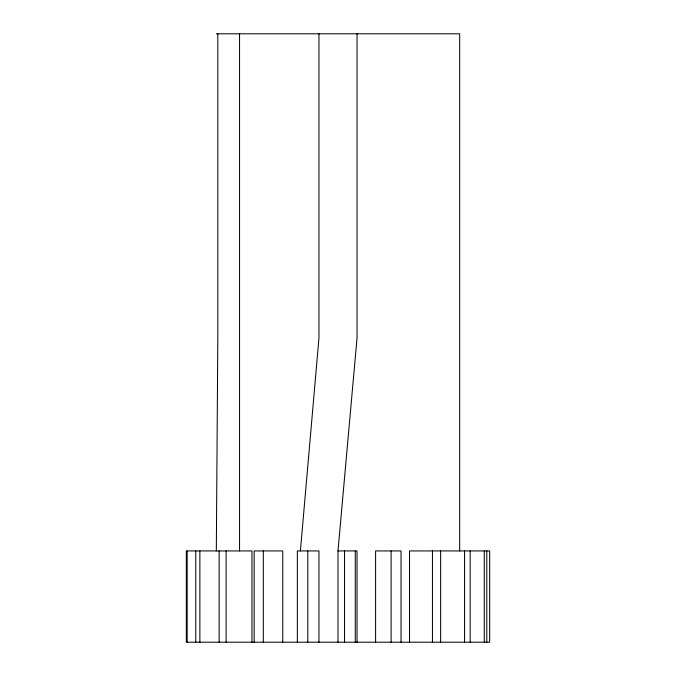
<?xml version="1.0" encoding="UTF-8"?>
<svg xmlns="http://www.w3.org/2000/svg" width="676" height="676" viewBox="0 0 676 676"><rect width="100%" height="100%" fill="white"/><g stroke="black" fill="none" stroke-linecap="round" stroke-linejoin="round"><path stroke-width="1.01" d="M216.32 550.94L217.816 338L217.816 33.8M300.397 550.94L318.962 338L318.962 33.8M338 642.2L338 550.94L357.038 338L357.038 33.8M216.32 33.8L459.68 33.8L459.68 550.94M338 550.94L357.038 550.94L357.038 642.2M486.788 550.94L486.788 642.2M484.278 550.94L484.278 642.2M470.175 550.94L470.175 642.2M464.564 550.94L464.564 642.2M440.625 550.94L440.625 642.2M432.454 550.94L432.454 642.2M409.521 642.2L409.521 550.94L489.678 550.94L489.678 642.2L186.322 642.2L186.322 550.94L251.962 550.94L251.962 642.2M401.029 642.2L401.029 550.94L375.602 550.94L375.602 642.2M391.1 550.94L391.1 642.2M355.263 550.94L355.263 642.2M344.549 550.94L344.549 642.2M318.962 642.2L318.962 550.94L297.355 550.94L297.355 642.2M307.8 550.94L307.8 642.2M282.762 642.2L282.762 550.94L254.142 550.94L254.142 642.2M263.302 550.94L263.302 642.2M239.558 33.8L239.558 550.94M226.114 550.94L226.114 642.2M219.142 550.94L219.142 642.2M199.876 550.94L199.876 642.2M195.77 550.94L195.77 642.2M187.167 550.94L187.167 642.2"/></g></svg>
